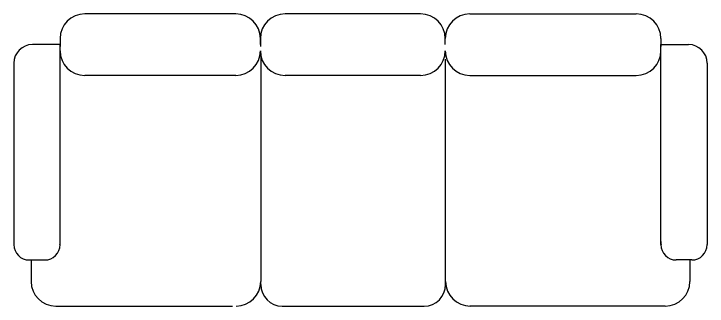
# Model space of a CAD drawing. Header units: centimetres. Extents: x -170 to 20863, y -3017 to 2645.
# Drawn here: x 18613 to 20863, y -3017 to -2067 of the extents above; entities that cross this region are included whole.
import ezdxf

# ---------------------------------------------------------------- set-up
doc = ezdxf.new("R2010")
doc.units = ezdxf.units.CM

# ---------------------------------------------------------------- blocks, each defined once
blk = doc.blocks.new('A$C0876780F')
for p, q in [((0.72, 0.95), (0.23, 0.95)), ((1.32, 0.95), (0.88, 0.95)), ((1.48, 0.95), (2.02, 0.95)), ((0.15, 0.87), (0.15, 0.8444)), ((0.15, 0.87), (0.15, 0.85)), ((0.8, 0.85), (0.8, 0.87)), ((0.8, 0.87), (0.8, 0.85)), ((0.8, 0.87), (0.8, 0.8444)), ((1.4, 0.85), (1.4, 0.87)), ((1.4, 0.85), (1.4, 0.87)), ((2.1, 0.87), (2.1, 0.85)), ((2.1, 0.87), (2.1, 0.8444)), ((0.15, 0.85), (0.06, 0.85)), ((0.15, 0.21), (0.15, 0.85)), ((2.1, 0.21), (2.1, 0.85)), ((2.1, 0.85), (2.19, 0.85)), ((0.8011, 0.8204), (0.8011, 0.08)), ((0, 0.79), (0, 0.21)), ((1.4014, 0.08), (1.4014, 0.803)), ((2.25, 0.79), (2.25, 0.21)), ((0.72, 0.75), (0.23, 0.75)), ((1.32, 0.75), (0.88, 0.75)), ((1.48, 0.75), (2.02, 0.75)), ((0.15, 0.2), (0.15, 0.25)), ((2.1, 0.2), (2.1, 0.25)), ((0, 0.21), (0, 0.2)), ((2.25, 0.21), (2.25, 0.2)), ((0.05, 0.15), (0.1, 0.15)), ((0.056, 0.15), (0.056, 0.08)), ((2.2, 0.15), (2.15, 0.15)), ((2.194, 0.15), (2.194, 0.08)), ((0.8011, 0.07), (0.8011, 0.08)), ((1.4014, 0.07), (1.4014, 0.08)), ((0.136, 0), (0.7093, 0)), ((0.8711, 0), (1.3314, 0)), ((2.114, 0), (1.48, 0))]:
    blk.add_line(p, q)
for centre, radius, start, end in [((0.23, 0.87), 0.08, 90, 180), ((0.72, 0.87), 0.08, 0, 90), ((0.88, 0.87), 0.08, 90, 180), ((1.32, 0.87), 0.08, 0, 90), ((1.48, 0.87), 0.08, 90, 180), ((2.02, 0.87), 0.08, 0, 90), ((0.06, 0.79), 0.06, 90, 180), ((2.19, 0.79), 0.06, 0, 90), ((0.23, 0.83), 0.08, 180, 270), ((0.23, 0.83), 0.08, 180, 270), ((0.72, 0.83), 0.08, 270, 0), ((0.88, 0.83), 0.08, 180, 270), ((0.88, 0.83), 0.08, 180, 270), ((1.32, 0.83), 0.08, 270, 0), ((1.48, 0.83), 0.08, 180, 270), ((2.02, 0.83), 0.08, 270, 0), ((2.02, 0.83), 0.08, 270, 0), ((0.09, 0.21), 0.06, 350.5377, 0), ((2.16, 0.21), 0.06, 180, 189.4623), ((0.05, 0.2), 0.05, 180, 270), ((0.1, 0.2), 0.05, 270, 0), ((2.15, 0.2), 0.05, 180, 270), ((2.2, 0.2), 0.05, 270, 0), ((0.136, 0.08), 0.08, 180, 270), ((0.7211, 0.08), 0.08, 270, 0), ((0.8711, 0.07), 0.07, 180, 270), ((1.3314, 0.07), 0.07, 270, 0), ((1.4814, 0.08), 0.08, 180, 270), ((2.114, 0.08), 0.08, 270, 0)]:
    blk.add_arc(centre, radius, start, end)

msp = doc.modelspace()

# ---------------------------------------------------------------- block references
at = {"xscale": 1000, "yscale": 1000, "zscale": 1000}
msp.add_blockref('A$C0876780F', (18613.3, -3016.6), dxfattribs=at)

doc.saveas('drawing.dxf')
